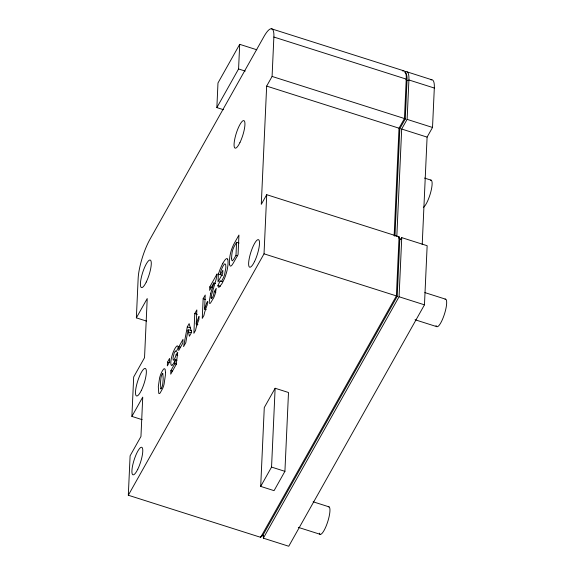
<?xml version="1.0" encoding="UTF-8"?>
<svg xmlns="http://www.w3.org/2000/svg" width="575" height="575" viewBox="0 0 575 575"><rect width="100%" height="100%" fill="white"/><g stroke="black" fill="none" stroke-linecap="round" stroke-linejoin="round"><path stroke-width="0.86" d="M231.624 258.261L231.689 259.857A7.992 1.883 -72.4 0 0 231.725 260.087L232.401 260.849L233.788 259.131A36.469 8.603 -72.4 0 0 234.399 258.096L235.994 255.271L236.584 242.255L239.092 243.053M211.226 297.239L211.255 298.109M146.611 321.123L136.361 317.86L138.151 278.444A28.872 6.814 -72.4 0 1 149.903 239.423L263.911 36.635A28.872 6.814 -72.4 0 1 273.873 37.03L272.083 76.446L266.656 86.106L261.28 204.355L266.714 194.695L399.072 236.778L396.391 295.909L260.669 537.323L128.311 495.24L130.101 455.824L140.954 436.511L142.744 397.095L131.891 416.408L142.133 419.664M131.891 416.408L133.68 376.992L144.533 357.679L147.222 298.547L136.361 317.86M167.498 362.121L167.325 365.894L169.402 362.2L169.575 358.426L167.498 362.121L169.172 362.652M176.971 360.302L175.296 359.777L174.807 363.659L170.868 370.667L170.71 374.196L176.202 364.413L177.74 352.252L176.101 354.768L175.303 357.183A4.859 1.143 -72.4 0 1 174.455 359.03A5.053 1.193 -72.4 0 1 174.282 359.325A3.91 0.92 -72.4 0 1 173.348 360.18A3.723 0.877 -72.4 0 1 173.219 360.065L173.025 358.469A12.47 2.94 -72.4 0 1 173.061 357.772L174.318 352.533L175.519 350.836L176.029 351.979L178.128 347.889L177.963 346.596A8.532 2.012 -72.4 0 0 177.071 345.949A8.46 1.998 -72.4 0 0 176.158 346.732L175.181 348.141A13.39 3.163 -72.4 0 0 174.592 349.183L173.521 351.411A8.589 2.027 -72.4 0 0 172.414 354.387L171.932 355.997A10.724 2.53 -72.4 0 0 170.818 362.264A13.132 3.098 -72.4 0 0 170.804 362.94L170.897 364.27A8.905 2.099 -72.4 0 0 171.573 365.283A9.71 2.293 -72.4 0 0 171.803 365.262L172.047 365.168M178.854 346.725L178.681 350.498L182.843 343.11L183.008 339.336L178.854 346.725L180.528 347.257M197.879 324.595L196.212 324.063L196.851 309.903L194.774 313.598L193.883 333.306L195.565 330.309A10.228 2.415 -72.4 0 1 196.902 325.213M204.592 309.163L205.232 295.004L203.155 298.698L202.256 318.406L203.945 315.409A10.228 2.415 -72.4 0 1 205.275 310.313L205.397 309.932A16.646 3.924 -72.4 0 1 207.237 304.923L207.395 301.544A19.227 4.535 -72.4 0 0 204.585 309.163L206.26 309.695M223.546 109.717L216.861 107.59L217.982 82.958L239.696 44.333L256.809 49.773M211.205 297.282A6.268 1.481 -72.4 0 1 211.78 294.156L216.02 279.702A12.779 3.019 -72.4 0 0 216.293 278.588A13.491 3.184 -72.4 0 0 217.098 273.887L209.789 286.896L209.631 290.425L213.835 282.936L215.51 283.468M222.92 263.192A18.846 4.449 -72.4 0 0 220.441 268.467A23.783 5.613 -72.4 0 0 219.815 270.013L218.378 274.088L218.026 281.858L222.719 273.513L222.87 270.228L220.39 274.642L220.498 272.169A12.434 2.933 -72.4 0 1 221.72 268.928A9.804 2.314 -72.4 0 1 223.423 265.442L224.027 264.586A7.087 1.675 -72.4 0 1 224.911 263.853L225.659 264.493L225.846 266.764A21.174 4.995 -72.4 0 1 225.803 267.993L224.645 274.347A7.173 1.689 -72.4 0 1 223.582 277.287L222.784 278.961A10.903 2.573 -72.4 0 1 222.324 279.809C221.612 283.295 217.558 279.939 222.676 281.642M216.861 107.59L238.575 68.964L239.696 44.333M128.311 495.24L264.026 253.827L266.714 194.695M260.698 486.4L264.277 407.567L275.13 388.254L288.499 392.502L284.92 471.342L274.067 490.655L260.698 486.4L271.551 467.087L275.13 388.254M262.653 534.628L262.595 535.799L397.232 296.312L399.826 239.157L399.517 239.703M263.465 535.483L263.343 538.171L288.751 546.25L424.465 304.836L427.153 245.705L401.745 237.633L400.912 239.114M394.134 235.764L399.014 128.189L404.448 118.529L406.238 79.113A28.851 6.807 -72.4 0 0 404.11 70.912L271.321 28.75M394.96 236.332L399.855 128.592L405.282 118.932L407.028 80.5A27.413 6.469 -72.4 0 0 405.08 72.73M396.808 236.541L401.688 129.037L407.122 119.377L408.911 79.961A28.851 6.807 -72.4 0 0 404.865 72.141M263.278 536.453A1.538 1.495 -87.7 0 1 263.408 537.072L263.451 537.654A2.846 2.76 -87.7 0 1 263.343 538.171L399.064 296.757L401.745 237.633A2.846 2.76 -87.7 0 1 401.558 238.107L401.242 238.589M422.208 244.612L427.096 137.116L432.522 127.456L434.312 88.04A28.872 6.814 -72.4 0 0 430.991 79.875M210.73 293.264L209.149 302.162A7.295 1.725 -72.4 0 0 209.602 303.341L209.889 303.392A7.741 1.826 -72.4 0 0 210.5 303.068L213.735 297.692A9.487 2.235 -72.4 0 0 214.885 294.745A6.454 1.524 -72.4 0 0 215.366 293.2L216.25 288.363L214.195 291.697L213.634 294.752A3.673 0.87 -72.4 0 1 212.865 296.7L212.707 297.009A6.009 1.416 -72.4 0 1 212.383 297.591L212.232 297.836A3.407 0.805 -72.4 0 1 211.226 298.173M187.702 331.832L187.637 332.228M191.374 330.826C186.386 327.657 186.731 333.22 191.676 332.53M187.515 332.918L185.783 342.678L183.576 346.61L187.299 326.902L189.139 323.624L191.619 332.307L189.405 336.238L188.032 329.77M212.951 286.091L213.275 285.035A9.444 2.228 -72.4 0 0 213.842 282.936M212.779 286.645L211.485 290.777A36.433 8.596 -72.4 0 0 210.73 293.264M196.894 325.213L197.017 324.832A16.646 3.924 -72.4 0 1 198.857 319.829L199.022 316.451A19.227 4.535 -72.4 0 0 196.204 324.063M227.671 259.325A18.242 4.305 -72.4 0 1 228.009 263.896A16.668 3.932 -72.4 0 1 227.103 270.185A12.93 3.055 -72.4 0 1 224.861 277.524A10.947 2.58 -72.4 0 1 224.293 278.933L222.432 282.742A23.726 5.599 -72.4 0 1 221.756 283.928L219.183 287.133A9.789 2.307 -72.4 0 1 218.126 286.58L217.925 285.509L220.167 280.844M236.584 242.255L234.952 245.151A23.791 5.613 -72.4 0 0 233.932 247.042L233.68 247.573A5.542 1.308 -72.4 0 0 232.702 250.068L232.35 251.404A8.977 2.12 -72.4 0 0 232.048 252.986L231.862 254.351A27.636 6.519 -72.4 0 0 231.639 258.24M398.734 237.382L399.072 236.778A2.846 2.76 -87.7 0 0 398.971 237.288L398.964 237.885A1.538 1.495 -87.7 0 0 399.136 238.503M261.187 536.353L260.899 536.77A2.846 2.76 -87.7 0 0 260.669 537.323M160.835 388.837L160.799 388.837A2.782 0.654 -72.4 0 0 162.208 386.457L162.56 385.07A7.453 1.761 -72.4 0 0 162.703 384.237A9.868 2.329 -72.4 0 0 162.804 383.568L163.084 380.348A74.211 17.509 -72.4 0 0 163.171 378.702L162.833 373.34A2.796 0.661 -72.4 0 0 161.46 375.727L161.108 377.114A7.453 1.761 -72.4 0 0 160.935 378.12L160.576 381.822A74.024 17.466 -72.4 0 0 160.49 383.467L160.871 388.829M405.605 119.032L404.965 118.831M400.178 128.692L399.575 128.498M397.555 296.412L396.93 296.211M431.768 79.76L407.014 71.846M273.873 37.03L406.238 79.113A1.445 1.057 2.6 0 0 407.028 80.5A1.445 1.057 2.6 0 0 408.911 79.961L434.312 88.04M272.083 76.446L404.448 118.529M407.122 119.377L432.522 127.456M238.575 68.964L245.259 71.092M266.656 86.106L399.014 128.189M401.688 129.037L427.096 137.116M424.501 178.063L431.185 180.191M424.853 292.589L445.74 299.23M264.026 253.827L396.391 295.909M399.064 296.757L424.465 304.836M235.994 255.271L237.662 255.803M415.021 319.743L436.748 326.65M218.378 274.088L222.561 275.418M217.925 285.509L220.426 286.307M209.789 286.896L212.297 287.694M214.195 291.697L215.862 292.229M203.155 298.698L205.663 299.496M194.774 313.598L197.283 314.396M187.299 326.902L190.641 327.966M176.101 354.768L177.768 355.3M174.807 363.659L176.482 364.191M170.868 370.667L172.543 371.198M271.551 467.087L284.92 471.342M313.145 501.802L329.022 506.848M298.303 527.361L320.031 534.268M401.192 238.575A1.538 1.495 -87.7 0 1 400.753 239.013M400.178 239.229A1.538 1.495 -87.7 0 1 399.819 239.236A1.538 1.495 -87.7 0 1 399.496 239.013M262.926 535.943A1.538 1.495 -87.7 0 0 262.631 535.727A1.538 1.495 -87.7 0 0 262.243 535.727M261.23 536.374A1.538 1.495 -87.7 0 1 261.668 535.943M430.459 180.162A14.44 3.407 -72.4 0 1 430.812 191.906A14.44 3.407 -72.4 0 1 423.344 207.431M445.014 299.201A14.44 3.407 -72.4 0 1 444.094 315.172A14.44 3.407 -72.4 0 1 436.03 325.543M328.296 506.819A14.44 3.407 -72.4 0 1 327.376 522.79A14.44 3.407 -72.4 0 1 319.312 533.162M402.723 71.027A28.836 6.807 -72.4 0 1 403.686 70.84M175.296 359.77A8.92 2.106 -72.4 0 1 173.938 362.753A9.581 2.264 -72.4 0 1 173.506 363.486L173.183 363.982A8.143 1.919 -72.4 0 1 172.047 365.168M227.722 259.181A13.081 3.083 -72.4 0 0 224.077 261.287L223.495 262.193A19.723 4.65 -72.4 0 0 222.92 263.206M229.497 264.256A24.315 5.736 -72.4 0 1 229.475 260.712A19.356 4.564 -72.4 0 1 229.957 256.012A12.916 3.048 -72.4 0 1 231.279 250.463A10.472 2.473 -72.4 0 1 232.897 246.201L233.4 245.072A22.403 5.283 -72.4 0 1 234.844 242.341L238.941 235.031L238.057 254.624L234.068 261.704A35.672 8.417 -72.4 0 1 233.155 263.293L232.214 264.744A8.69 2.048 -72.4 0 1 232.034 264.989A9.725 2.293 -72.4 0 1 230.568 266.088A12.729 3.004 -72.4 0 1 229.562 264.363M165.442 372.305L165.428 373.477A47.344 11.169 -72.4 0 1 165.348 375.497L164.091 384.165A8.244 1.948 -72.4 0 1 163.688 385.595L163.559 386.033A7.41 1.747 -72.4 0 1 162.653 388.506L160.138 392.977A7.453 1.761 -72.4 0 1 159.311 393.566L159.088 393.552A8.783 2.07 -72.4 0 1 158.765 393.3L158.312 386.709L159.577 378.019A8.237 1.941 -72.4 0 1 159.972 376.589L160.109 376.151A7.41 1.747 -72.4 0 1 161.014 373.678L161.898 371.773A11.263 2.659 -72.4 0 1 162.488 370.71L163.214 369.603A8.028 1.89 -72.4 0 1 164.278 368.654L165.133 369.236L165.442 372.305M137.763 469.257A14.44 3.407 -72.4 0 0 141.845 447.336A14.44 3.407 -72.4 0 0 132.437 466.548A14.44 3.407 -72.4 0 0 137.763 469.257M141.342 390.418A14.44 3.407 -72.4 0 0 145.425 368.503A14.44 3.407 -72.4 0 0 136.016 387.715A14.44 3.407 -72.4 0 0 141.342 390.418M146.266 282.023A14.44 3.407 -72.4 0 0 150.348 260.108A14.44 3.407 -72.4 0 0 140.94 279.313A14.44 3.407 -72.4 0 0 146.266 282.023M239.926 142.593A14.44 3.407 -72.4 0 0 244.008 120.678A14.44 3.407 -72.4 0 0 234.6 139.883A14.44 3.407 -72.4 0 0 239.926 142.593M254.481 261.639A14.44 3.407 -72.4 0 0 258.563 239.717A14.44 3.407 -72.4 0 0 249.155 258.93A14.44 3.407 -72.4 0 0 254.481 261.639"/></g></svg>
